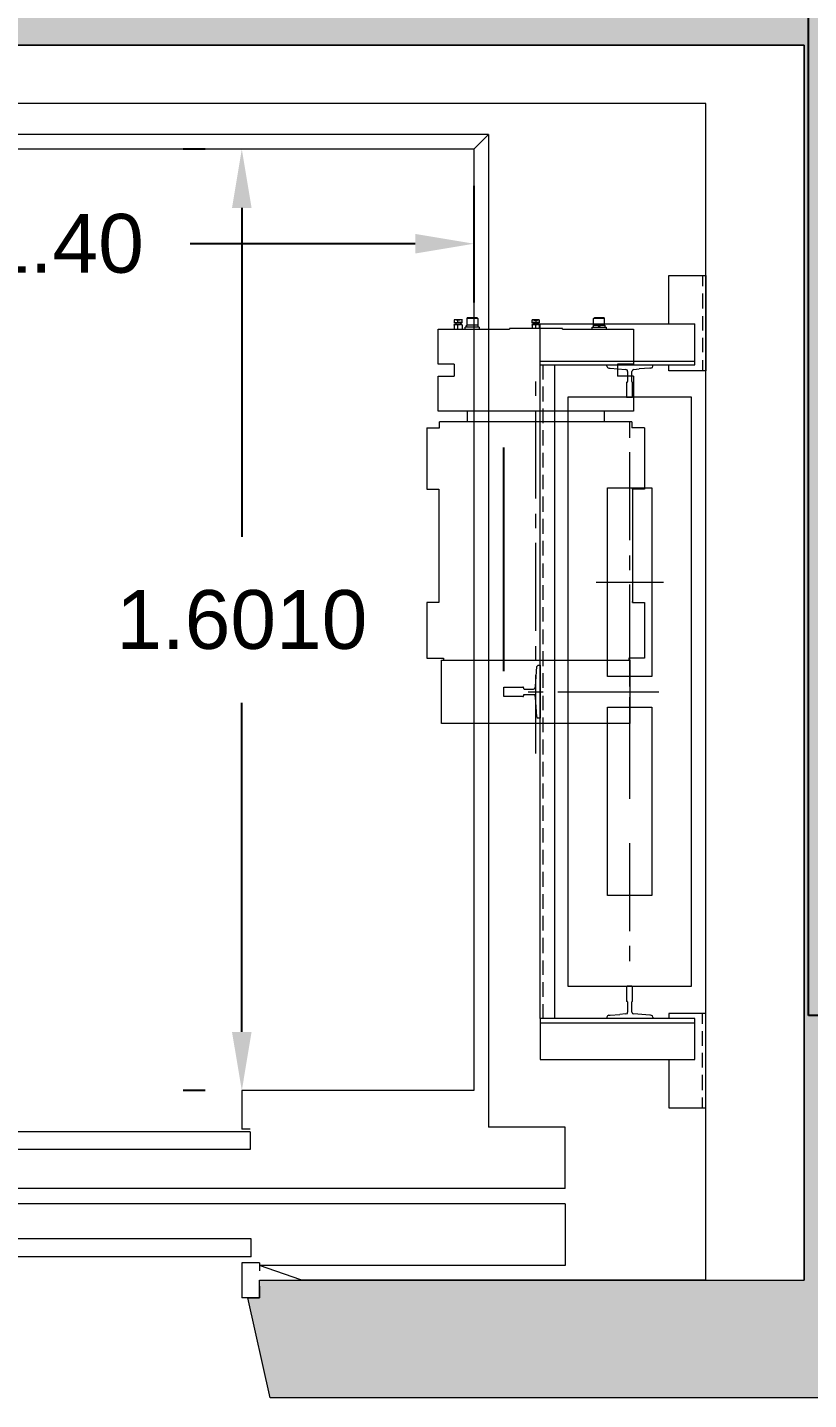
# Model space of a CAD drawing. Header units: metres. Extents: x -598 to 357, y -242 to 574.
# Drawn here: x -294.208 to -292.879, y 293.725 to 296.058 of the extents above; entities that cross this region are included whole.
import ezdxf

# ---------------------------------------------------------------- set-up
doc = ezdxf.new("R2010")
doc.units = ezdxf.units.M
doc.header["$PDMODE"] = 3
doc.layers.add('Muro Mamspoteria', color=5, linetype='Continuous', lineweight=9)
for name, color, linetype in [('xref_Nivel TIPICO$0$H-hatch mamposteria', 8, 'Continuous'), ('xref_Nivel TIPICO$0$X-XREF', 7, 'Continuous'), ('ZXREF_ELEVADORES$0$E-Elevador', 1, 'Continuous'), ('ZXREF_GRADAS_Nx$0$GRADAS', 1, 'Continuous')]:
    doc.layers.add(name, color=color, linetype=linetype)
doc.styles.add('ZXREF_ELEVADORES$0$Standard', font='arial.ttf')
doc.dimstyles.new('ZXREF_ELEVADORES$0$Standard', dxfattribs={"dimtxt": 0.1, "dimasz": 0.1, "dimexe": 0.1, "dimexo": 0.0625, "dimgap": 0.09, "dimtad": 0, "dimtih": 1, "dimtoh": 1, "dimdec": 4, "dimzin": 0, "dimdsep": 46, "dimtxsty": 'ZXREF_ELEVADORES$0$Standard', "dimcen": 0.09, "dimclrd": 1, "dimclre": 1, "dimclrt": 1, "dimadec": 0, "dimazin": 0, "dimtfac": 1, "dimtdec": 4, "dimtofl": 0, "dimtmove": 0, "dimatfit": 3, "dimfxl": 1, "dimtolj": 1, "dimtzin": 0, "dimarcsym": 0})

# ---------------------------------------------------------------- blocks, each defined once
blk = doc.blocks.new('ZXREF_GRADAS_Nx')
at = {"layer": 'ZXREF_GRADAS_Nx$0$GRADAS'}
for p, q in [((54.8825, 57.8037), (57.5823, 57.8037)), ((57.5823, 57.8037), (57.5823, 54.2137))]:
    blk.add_line(p, q, dxfattribs=at)
blk = doc.blocks.new('*D248')
at = {"layer": 'Defpoints', "color": 0, "transparency": 16777216}
for p in [(-182.3902, 289.0905), (-180.9949, 289.0905), (-182.3902, 288.9296)]:
    blk.add_point(p, dxfattribs=at)
at = {"layer": 'ZXREF_ELEVADORES$0$E-Elevador', "color": 1, "lineweight": -2, "transparency": 16777216}
for p, q in [((-182.3902, 289.028), (-182.3902, 288.8296)), ((-180.9949, 289.028), (-180.9949, 288.8296)), ((-182.2902, 288.9296), (-181.9075, 288.9296)), ((-181.0949, 288.9296), (-181.4775, 288.9296))]:
    blk.add_line(p, q, dxfattribs=at)
at = {"layer": 'ZXREF_ELEVADORES$0$E-Elevador', "color": 1, "transparency": 16777216}
for points in [[(-182.2902, 288.9463), (-182.2902, 288.913), (-182.3902, 288.9296)], [(-181.0949, 288.9463), (-181.0949, 288.913), (-180.9949, 288.9296)]]:
    blk.add_solid(points, dxfattribs=at)
at = {"layer": 'ZXREF_ELEVADORES$0$E-Elevador', "color": 1, "transparency": 16777216, "insert": (-181.6925, 288.9296), "char_height": 0.1, "attachment_point": 5, "style": 'ZXREF_ELEVADORES$0$Standard'}
blk.add_mtext('\\A1;1.40', dxfattribs=at)
blk = doc.blocks.new('*D249')
at = {"layer": 'Defpoints', "color": 0, "transparency": 16777216}
for p in [(-181.3899, 289.0905), (-181.3899, 289.0905), (-181.3899, 287.4895)]:
    blk.add_point(p, dxfattribs=at)
at = {"layer": 'ZXREF_ELEVADORES$0$E-Elevador', "color": 1, "lineweight": -2, "transparency": 16777216}
for p, q in [((-181.4524, 289.0905), (-181.4899, 289.0905)), ((-181.3899, 288.9905), (-181.3899, 288.4311)), ((-181.3899, 287.5895), (-181.3899, 288.149)), ((-181.4524, 287.4895), (-181.4899, 287.4895))]:
    blk.add_line(p, q, dxfattribs=at)
at = {"layer": 'ZXREF_ELEVADORES$0$E-Elevador', "color": 1, "transparency": 16777216}
for points in [[(-181.4066, 288.9905), (-181.3733, 288.9905), (-181.3899, 289.0905)], [(-181.4066, 287.5895), (-181.3733, 287.5895), (-181.3899, 287.4895)]]:
    blk.add_solid(points, dxfattribs=at)
at = {"layer": 'ZXREF_ELEVADORES$0$E-Elevador', "color": 1, "transparency": 16777216, "insert": (-181.3899, 288.29), "char_height": 0.1, "attachment_point": 5, "style": 'ZXREF_ELEVADORES$0$Standard'}
blk.add_mtext('\\A1;1.6010', dxfattribs=at)
blk = doc.blocks.new('ELEVADOR 01')
at = {"layer": 'ZXREF_ELEVADORES$0$E-Elevador', "color": 8, "linetype": 'Continuous', "lineweight": 20}
blk.add_lwpolyline([(-182.83574, 287.16745), (-182.83574, 289.26745), (-180.43314, 289.26745), (-180.43314, 287.16745)], dxfattribs=at)
at = {"layer": 'ZXREF_ELEVADORES$0$E-Elevador', "linetype": 'Continuous', "lineweight": 20}
for points in [[(-181.28975, 287.16785), (-180.60023, 287.16785), (-180.60023, 289.16785), (-182.60023, 289.16785)], [(-180.97026, 289.11511), (-182.42049, 289.11511)], [(-180.97026, 289.11511), (-180.99487, 289.0905), (-180.99487, 287.48954)], [(-180.97026, 289.11511), (-180.97026, 287.42757)], [(-180.99487, 289.0905), (-182.39588, 289.0905)], [(-180.66307, 288.79342), (-180.66307, 288.8756)], [(-180.60023, 288.8756), (-180.60023, 288.71344), (-180.66307, 288.71344)], [(-180.66307, 288.8756), (-180.60023, 288.8756), (-180.60023, 288.8756)], [(-180.88237, 288.72355), (-180.88237, 288.79342), (-180.61913, 288.79342)], [(-180.88237, 288.72355), (-180.61913, 288.72355), (-180.61913, 288.79342)], [(-180.76899, 288.72135), (-180.76899, 288.72355), (-180.69032, 288.72355)], [(-180.76899, 288.72135), (-180.76767, 288.71916), (-180.76547, 288.71784)], [(-180.76547, 288.71784), (-180.76327, 288.71784)], [(-180.76327, 288.71784), (-180.73734, 288.71564), (-180.73734, 288.71564)], [(-180.73383, 288.71212), (-180.73383, 288.71476), (-180.73734, 288.71564)], [(-180.73383, 288.71212), (-180.73383, 288.69542)], [(-180.72284, 288.71564), (-180.72504, 288.71476), (-180.72636, 288.71212)], [(-180.72636, 288.69542), (-180.72636, 288.71212)], [(-180.72284, 288.71564), (-180.71361, 288.71696)], [(-180.69472, 288.71784), (-180.6956, 288.71784), (-180.71361, 288.71696)], [(-180.69472, 288.71784), (-180.6912, 288.71916), (-180.69032, 288.72135)], [(-180.69032, 288.72135), (-180.69032, 288.72355), (-180.69032, 288.72355)], [(-180.66307, 288.71344), (-180.66307, 288.72355)], [(-180.73515, 288.69411), (-180.73383, 288.69411), (-180.73383, 288.69542)], [(-180.73515, 288.69411), (-180.73515, 288.66862), (-180.72504, 288.66862), (-180.72504, 288.69411)], [(-180.72636, 288.69542), (-180.72636, 288.69411), (-180.72504, 288.69411)], [(-180.91049, 288.17466), (-180.91049, 288.17334), (-180.90961, 288.17246), (-180.89379, 288.17246), (-180.8916, 288.17334), (-180.89028, 288.17686), (-180.88808, 288.2107)], [(-180.88588, 288.21289), (-180.8872, 288.21157), (-180.88808, 288.2107)], [(-180.88588, 288.21289), (-180.88237, 288.21289), (-180.88237, 288.1228), (-180.88588, 288.1228)], [(-180.91181, 288.15972), (-180.94433, 288.15972), (-180.94433, 288.17554), (-180.91181, 288.17554)], [(-180.91049, 288.17466), (-180.91049, 288.17554), (-180.91181, 288.17554)], [(-180.91181, 288.15972), (-180.91049, 288.15972), (-180.91049, 288.16104)], [(-180.88808, 288.125), (-180.89028, 288.15884), (-180.8916, 288.16235), (-180.91049, 288.16235), (-180.91049, 288.16104)], [(-180.88808, 288.125), (-180.8872, 288.12412), (-180.88588, 288.1228)], [(-180.72504, 287.64115), (-180.72504, 287.6662), (-180.72636, 287.66708), (-180.73383, 287.66708), (-180.73515, 287.6662), (-180.73515, 287.64115)], [(-180.73383, 287.64027), (-180.73383, 287.64115), (-180.73515, 287.64115)], [(-180.73383, 287.64027), (-180.73383, 287.62313)], [(-180.72504, 287.64115), (-180.72636, 287.64115), (-180.72636, 287.64027)], [(-180.72636, 287.62313), (-180.72636, 287.64027)], [(-180.88237, 287.61215), (-180.88237, 287.54227), (-180.61913, 287.54227)], [(-180.61913, 287.61215), (-180.88237, 287.61215), (-180.88237, 287.61215)], [(-180.76547, 287.61786), (-180.76767, 287.61654), (-180.76899, 287.61434)], [(-180.76899, 287.61434), (-180.76899, 287.61215), (-180.76899, 287.61215)], [(-180.69032, 287.61434), (-180.69032, 287.61215), (-180.76899, 287.61215)], [(-180.76547, 287.61786), (-180.76327, 287.61786), (-180.74657, 287.61874)], [(-180.73734, 287.62006), (-180.74657, 287.61874)], [(-180.73734, 287.62006), (-180.73383, 287.62093), (-180.73383, 287.62313)], [(-180.72636, 287.62313), (-180.72504, 287.62093), (-180.72284, 287.62006)], [(-180.6956, 287.61786), (-180.72284, 287.62006), (-180.72284, 287.62006)], [(-180.69472, 287.61786), (-180.6956, 287.61786)], [(-180.69032, 287.61434), (-180.6912, 287.61654), (-180.69472, 287.61786)], [(-180.66307, 287.62093), (-180.66307, 287.61215), (-180.66307, 287.61215)], [(-180.66307, 287.46009), (-180.60023, 287.46009), (-180.60023, 287.62093), (-180.66307, 287.62093)], [(-180.61913, 287.54227), (-180.61913, 287.61215)], [(-180.66307, 287.54227), (-180.66307, 287.46009)], [(-181.38995, 287.48954), (-181.38995, 287.42406)], [(-180.99487, 287.48954), (-181.38995, 287.48954)], [(-181.37545, 287.42406), (-181.38995, 287.42406)], [(-180.83974, 287.32298), (-180.83974, 287.42757), (-180.97026, 287.42757)], [(-181.37545, 287.41966), (-181.90983, 287.41966)], [(-181.37545, 287.41966), (-181.37545, 287.38934)], [(-181.37545, 287.38934), (-181.90983, 287.38934)], [(-180.83974, 287.32298), (-182.42049, 287.32298)], [(-180.83974, 287.29705), (-182.46312, 287.29705)], [(-180.83974, 287.29705), (-180.83974, 287.19246), (-181.35963, 287.19246)], [(-181.37413, 287.23728), (-181.905, 287.23728)], [(-181.37413, 287.20696), (-181.37413, 287.23728), (-181.37413, 287.23728)], [(-181.37413, 287.20696), (-181.905, 287.20696)], [(-181.35963, 287.19685), (-181.38995, 287.19685), (-181.38995, 287.19685)], [(-181.38995, 287.19685), (-181.38995, 287.13709)], [(-181.35963, 287.19685), (-181.35963, 287.18323)], [(-181.28975, 287.16785), (-181.35963, 287.19246)], [(-181.35963, 287.1573), (-181.35963, 287.13709), (-181.38995, 287.13709)]]:
    blk.add_lwpolyline(points, dxfattribs=at)
at = {"layer": 'ZXREF_ELEVADORES$0$E-Elevador', "linetype": 'Continuous', "lineweight": 5}
for points in [[(-180.60594, 288.8756), (-180.60594, 288.85759)], [(-180.60594, 288.84484), (-180.60594, 288.81935)], [(-181.01509, 288.80002), (-181.02871, 288.80002), (-181.02871, 288.80002)], [(-181.01509, 288.79562), (-181.01509, 288.80002), (-181.02212, 288.79914)], [(-181.01509, 288.80002), (-181.01509, 288.80133)], [(-181.0063, 288.79123), (-181.0063, 288.80353), (-181.0063, 288.80353)], [(-180.9896, 288.80353), (-181.0063, 288.80353)], [(-180.98828, 288.80221), (-181.0063, 288.80221)], [(-180.9896, 288.80353), (-180.98828, 288.80221)], [(-180.98828, 288.80221), (-180.98828, 288.79123)], [(-180.89599, 288.79562), (-180.89599, 288.80002), (-180.89599, 288.80002)], [(-180.8894, 288.79914), (-180.8894, 288.79562), (-180.89599, 288.79562)], [(-180.88369, 288.80002), (-180.88369, 288.79562), (-180.8894, 288.79562)], [(-180.7914, 288.79123), (-180.7914, 288.80221), (-180.79008, 288.80353)], [(-180.77338, 288.80221), (-180.7914, 288.80221)], [(-180.77338, 288.80353), (-180.79008, 288.80353)], [(-180.77338, 288.80353), (-180.77338, 288.80221)], [(-180.77338, 288.80221), (-180.77338, 288.79123)], [(-180.60594, 288.80661), (-180.60594, 288.782)], [(-181.05596, 288.72487), (-181.05596, 288.7842)], [(-181.05596, 288.7842), (-180.93422, 288.7842)], [(-181.02212, 288.79123), (-181.02519, 288.79211), (-181.02871, 288.79123), (-181.02871, 288.7842)], [(-181.02871, 288.79123), (-181.02871, 288.79211), (-181.02519, 288.79211)], [(-181.02783, 288.7943), (-181.02783, 288.79562)], [(-181.0164, 288.7943), (-181.02783, 288.7943)], [(-181.02651, 288.7943), (-181.02651, 288.79562)], [(-181.02519, 288.79211), (-181.02519, 288.7943)], [(-181.01772, 288.7943), (-181.02519, 288.7943)], [(-181.02519, 288.79211), (-181.0186, 288.79211)], [(-181.01509, 288.79562), (-181.02212, 288.79562), (-181.02212, 288.79562)], [(-181.01509, 288.79123), (-181.0186, 288.79211), (-181.02212, 288.79123)], [(-181.02212, 288.7842), (-181.02212, 288.79123), (-181.02212, 288.79123)], [(-181.01509, 288.79123), (-181.01509, 288.79211), (-181.0186, 288.79211)], [(-181.01772, 288.7943), (-181.01772, 288.79562)], [(-181.01772, 288.7943), (-181.01772, 288.79211)], [(-181.01509, 288.79562), (-181.0164, 288.7943)], [(-181.01509, 288.79123), (-181.01509, 288.7842)], [(-181.00981, 288.7842), (-181.00981, 288.78771)], [(-180.98608, 288.78771), (-181.00981, 288.78771)], [(-181.00761, 288.78771), (-181.00761, 288.79123)], [(-181.00761, 288.78991), (-181.00761, 288.79123), (-181.00761, 288.78771)], [(-180.98828, 288.79123), (-181.00761, 288.79123), (-181.00761, 288.79123)], [(-180.98828, 288.79123), (-180.98828, 288.78771)], [(-180.98608, 288.78771), (-180.98608, 288.7842)], [(-180.93422, 288.78551), (-180.93422, 288.7842)], [(-180.84413, 288.7842), (-180.84413, 288.78551), (-180.93422, 288.78551)], [(-180.89599, 288.7943), (-180.89599, 288.79562)], [(-180.88369, 288.7943), (-180.89599, 288.7943)], [(-180.8894, 288.79123), (-180.89248, 288.79211), (-180.89599, 288.79123), (-180.89599, 288.78551)], [(-180.89599, 288.79123), (-180.89599, 288.79211), (-180.89248, 288.79211)], [(-180.89379, 288.79211), (-180.89379, 288.7943)], [(-180.89379, 288.7943), (-180.88588, 288.7943), (-180.88588, 288.7943)], [(-180.89248, 288.79211), (-180.8872, 288.79211)], [(-180.88369, 288.79123), (-180.8872, 288.79211), (-180.8894, 288.79123)], [(-180.8894, 288.78551), (-180.8894, 288.79123), (-180.8894, 288.79123)], [(-180.88369, 288.79123), (-180.88369, 288.79211), (-180.8872, 288.79211)], [(-180.88588, 288.7943), (-180.88588, 288.79562)], [(-180.88588, 288.7943), (-180.88588, 288.79211)], [(-180.88369, 288.79562), (-180.88369, 288.7943)], [(-180.88369, 288.79123), (-180.88369, 288.78551)], [(-180.84413, 288.7842), (-180.72372, 288.7842)], [(-180.7936, 288.7842), (-180.7936, 288.78771)], [(-180.7936, 288.78771), (-180.76986, 288.78771), (-180.76986, 288.78771)], [(-180.7914, 288.78771), (-180.7914, 288.79123)], [(-180.7914, 288.79123), (-180.78261, 288.79123)], [(-180.78261, 288.79123), (-180.78261, 288.78991), (-180.78349, 288.78859), (-180.78349, 288.78771)], [(-180.77997, 288.79123), (-180.78261, 288.79123)], [(-180.78261, 288.78771), (-180.78129, 288.78859), (-180.77997, 288.78991), (-180.77997, 288.79123)], [(-180.77997, 288.79123), (-180.77206, 288.79123)], [(-180.77206, 288.79123), (-180.77206, 288.78771)], [(-180.76986, 288.78771), (-180.76986, 288.7842)], [(-180.72372, 288.7842), (-180.72372, 288.72487)], [(-180.60594, 288.76969), (-180.60594, 288.74508)], [(-180.88237, 288.73014), (-180.61913, 288.73014)], [(-180.60594, 288.73146), (-180.60594, 288.71344), (-180.60594, 288.71344)], [(-181.02871, 288.72487), (-181.05596, 288.72487)], [(-181.02871, 288.72487), (-181.02871, 288.70421)], [(-180.87797, 288.72355), (-180.87797, 288.69894)], [(-180.75097, 288.72487), (-180.75097, 288.70421)], [(-180.72372, 288.72487), (-180.75097, 288.72487)], [(-181.05596, 288.64489), (-181.05596, 288.70421)], [(-181.05596, 288.70421), (-181.02871, 288.70421)], [(-180.8894, 288.67081), (-180.8894, 288.69542)], [(-180.87797, 288.68663), (-180.87797, 288.66159)], [(-180.72372, 288.70421), (-180.75097, 288.70421)], [(-180.72372, 288.70421), (-180.72372, 288.64489)], [(-180.72372, 288.64489), (-181.05596, 288.64489)], [(-181.0063, 288.64489), (-181.0063, 288.62687)], [(-180.8894, 288.49635), (-180.8894, 288.64576)], [(-180.87797, 288.64928), (-180.87797, 288.62467)], [(-180.77338, 288.64489), (-180.77338, 288.62687)], [(-181.07485, 288.61676), (-181.07485, 288.51217), (-181.05464, 288.51217)], [(-181.07485, 288.61676), (-181.05332, 288.61676)], [(-181.05332, 288.61676), (-181.05332, 288.62687)], [(-180.72636, 288.62687), (-181.05332, 288.62687)], [(-180.87797, 288.61237), (-180.87797, 288.58644)], [(-180.72943, 288.59962), (-180.72943, 288.62555)], [(-180.72636, 288.62687), (-180.72636, 288.61676)], [(-180.70482, 288.61676), (-180.72636, 288.61676), (-180.72636, 288.61676)], [(-180.70482, 288.61676), (-180.70482, 288.51217), (-180.72504, 288.51217)], [(-180.87797, 288.57413), (-180.87797, 288.54908)], [(-180.72943, 288.42559), (-180.72943, 288.57501)], [(-180.87797, 288.53678), (-180.87797, 288.51217)], [(-181.05464, 288.51217), (-181.05464, 288.50645)], [(-181.05464, 288.51217), (-181.05464, 288.31968)], [(-180.87797, 288.49986), (-180.87797, 288.47393)], [(-180.72504, 288.51217), (-180.72504, 288.51305)], [(-180.72504, 288.51217), (-180.72504, 288.50645)], [(-180.72504, 288.51217), (-180.72504, 288.31968)], [(-180.8894, 288.44581), (-180.8894, 288.47042)], [(-180.87797, 288.46163), (-180.87797, 288.43658)], [(-180.8894, 288.27134), (-180.8894, 288.42076)], [(-180.87797, 288.42427), (-180.87797, 288.39966)], [(-180.87797, 288.38604), (-180.87797, 288.36143)], [(-180.72943, 288.37462), (-180.72943, 288.39966)], [(-180.87797, 288.34913), (-180.87797, 288.32408)], [(-180.6723, 288.35352), (-180.787, 288.35352)], [(-180.72943, 288.17686), (-180.72943, 288.35001)], [(-181.05464, 288.31968), (-181.07485, 288.31968), (-181.07485, 288.2252), (-181.04673, 288.2252)], [(-181.05464, 288.3254), (-181.05464, 288.321)], [(-180.87797, 288.31177), (-180.87797, 288.28716)], [(-180.72504, 288.31968), (-180.70482, 288.31968), (-180.70482, 288.2252), (-180.73163, 288.2252)], [(-180.72504, 288.3254), (-180.72504, 288.321)], [(-180.72504, 288.31968), (-180.72504, 288.321)], [(-180.87797, 288.27354), (-180.87797, 288.24893)], [(-180.8894, 288.2208), (-180.8894, 288.24541)], [(-181.04673, 288.2252), (-181.04673, 288.22168)], [(-180.87797, 288.23662), (-180.87797, 288.21157)], [(-180.73163, 288.2252), (-180.73163, 288.22168)], [(-180.8894, 288.06304), (-180.8894, 288.19575)], [(-180.87797, 288.19927), (-180.87797, 288.17466)], [(-180.90258, 288.16763), (-180.87709, 288.16763)], [(-180.87797, 288.16104), (-180.87797, 288.13643)], [(-180.85204, 288.16763), (-180.68021, 288.16763), (-180.68021, 288.16763)], [(-180.72943, 287.98569), (-180.72943, 288.15884), (-180.72943, 288.15884)], [(-180.87797, 288.12412), (-180.87797, 288.09907)], [(-180.87797, 288.08677), (-180.87797, 288.06084)], [(-180.87797, 288.04853), (-180.87797, 288.02392)], [(-180.87797, 288.01162), (-180.87797, 287.98657)], [(-180.87797, 287.97426), (-180.87797, 287.94834)], [(-180.87797, 287.93603), (-180.87797, 287.91142)], [(-180.87797, 287.89912), (-180.87797, 287.87407)], [(-180.72943, 287.76068), (-180.72943, 287.9101)], [(-180.87797, 287.86176), (-180.87797, 287.83583)], [(-180.87797, 287.82353), (-180.87797, 287.79892)], [(-180.87797, 287.78661), (-180.87797, 287.76156)], [(-180.87797, 287.74926), (-180.87797, 287.72333)], [(-180.72943, 287.70971), (-180.72943, 287.73563)], [(-180.87797, 287.71102), (-180.87797, 287.68641)], [(-180.87797, 287.67411), (-180.87797, 287.64906)], [(-180.87797, 287.63676), (-180.87797, 287.61215), (-180.87797, 287.61215)], [(-180.60594, 287.60292), (-180.60594, 287.62093), (-180.60594, 287.62093)], [(-180.88237, 287.60511), (-180.61913, 287.60511)], [(-180.60594, 287.566), (-180.60594, 287.59061)], [(-180.60594, 287.52865), (-180.60594, 287.5537)], [(-180.60594, 287.49041), (-180.60594, 287.51634)], [(-180.60594, 287.46009), (-180.60594, 287.47811)]]:
    blk.add_lwpolyline(points, dxfattribs=at)
for points in [[(-181.02871, 288.80002), (-181.02871, 288.79562), (-181.02212, 288.79562), (-181.02212, 288.79914)], [(-180.88369, 288.80002), (-180.89599, 288.80002), (-180.8894, 288.79914)], [(-180.72943, 288.11357), (-181.05024, 288.11357), (-181.05024, 288.22168), (-180.72943, 288.22168)]]:
    blk.add_lwpolyline(points, close=True, dxfattribs=at)
at = {"layer": 'ZXREF_ELEVADORES$0$E-Elevador', "linetype": 'Continuous', "lineweight": 20}
for points in [[(-180.88237, 288.72355), (-180.85776, 288.72355), (-180.85776, 287.61215), (-180.88237, 287.61215)], [(-180.62484, 288.66862), (-180.83534, 288.66862), (-180.83534, 287.66708), (-180.62484, 287.66708)], [(-180.76767, 288.19356), (-180.76767, 288.51436), (-180.69252, 288.51436), (-180.69252, 288.19356)], [(-180.76767, 287.82133), (-180.76767, 288.1417), (-180.69252, 288.1417), (-180.69252, 287.82133)]]:
    blk.add_lwpolyline(points, close=True, dxfattribs=at)
at = {"layer": 'ZXREF_ELEVADORES$0$E-Elevador', "linetype": 'Continuous', "lineweight": -2}
blk.add_lwpolyline([(-180.94433, 288.20278), (-180.94433, 288.58292)], dxfattribs=at)
at = {"layer": 'ZXREF_ELEVADORES$0$E-Elevador'}
dim = blk.add_linear_dim(base=(-182.39017, 288.92964), p1=(-180.99487, 289.0905), p2=(-182.39017, 289.0905), angle=180, text='1.40', dimstyle='ZXREF_ELEVADORES$0$Standard', dxfattribs=at)
dim.commit()
dim.dimension.update_dxf_attribs({"geometry": '*D248', "text_midpoint": (-181.69252, 288.92964)})
dim = blk.add_linear_dim(base=(-181.38995, 289.0905), p1=(-181.38995, 287.48954), p2=(-181.38995, 289.0905), angle=90, dimstyle='ZXREF_ELEVADORES$0$Standard', dxfattribs=at)
dim.commit()
dim.dimension.update_dxf_attribs({"geometry": '*D249', "text_midpoint": (-181.38995, 288.29002)})

msp = doc.modelspace()

# ---------------------------------------------------------------- hatches: boundary and pattern name
at = {"layer": 'xref_Nivel TIPICO$0$H-hatch mamposteria', "transparency": 33554585}
h = msp.add_hatch(color=256, dxfattribs=at)
h.dxf.hatch_style = 1
h.paths.add_polyline_path([(-293.8502, 299.3671), (-297.5487, 299.3671), (-297.5487, 299.5071), (-293.8502, 299.5071)], flags=17)
h.paths.add_polyline_path([(-296.8109, 307.9951), (-296.8109, 307.8551), (-299.1387, 307.8551), (-299.1387, 307.9951)])
h.paths.add_polyline_path([(-289.7711, 299.5071), (-289.7711, 299.3671), (-292.6502, 299.3671), (-292.6502, 299.5071)])
h.paths.add_polyline_path([(-294.0603, 291.8764), (-293.7821, 291.8773), (-293.7788, 291.6773), (-294.0782, 291.6764), (-294.0782, 291.7068), (-294.0984, 291.7068)], flags=16)
h.paths.add_polyline_path([(-292.6864, 290.9773), (-292.8864, 290.9773)], flags=16)
edge = h.paths.add_edge_path()
edge.add_line((-293.7788, 291.8773), (-293.7788, 291.6773))
edge.add_line((-292.6788, 290.9773), (-292.6788, 289.2277))
edge.add_line((-292.6788, 289.2277), (-295.6387, 289.2277))
edge.add_line((-295.6387, 289.2277), (-295.6387, 291.8764))
edge.add_line((-295.6387, 291.8764), (-295.1571, 291.8764))
edge.add_line((-295.489, 296.0877), (-295.4898, 296.0877))
edge.add_line((-295.139, 291.6764), (-295.139, 291.7068))
edge.add_line((-295.139, 291.7068), (-295.121, 291.7068))
edge.add_line((-295.121, 291.7068), (-295.1571, 291.8764))
edge.add_line((-295.4387, 291.6773), (-295.139, 291.6773))
edge.add_line((-292.8864, 290.9773), (-292.8864, 289.4277))
edge.add_line((-292.8864, 289.4277), (-295.4387, 289.4277))
edge.add_line((-295.4387, 289.4277), (-295.4387, 291.6773))
edge.add_line((-300.6387, 304.4382), (-307.1387, 304.4382))
edge.add_line((-300.6387, 307.7882), (-300.6387, 304.4382))
edge.add_line((-300.7787, 307.7882), (-300.6387, 307.7882))
edge.add_line((-300.7787, 307.7882), (-300.7787, 304.5782))
edge.add_line((-300.7787, 304.5782), (-307.1387, 304.5782))
h.paths.add_polyline_path([(-295.4898, 297.1277), (-295.3498, 297.1277), (-295.3498, 297.8278), (-292.8788, 297.8278), (-292.8788, 296.2277), (-295.4898, 296.2277), (-295.4889, 293.7277), (-294.8918, 293.7277), (-294.8557, 293.8973), (-294.8737, 293.8973), (-294.8737, 293.9277), (-295.289, 293.9277), (-295.289, 296.0277), (-292.8864, 296.0277), (-292.8864, 293.9277), (-293.8128, 293.9277), (-293.8128, 293.8973), (-293.8331, 293.8973), (-293.795, 293.7277), (-292.8188, 293.7277), (-292.8188, 292.6773), (-292.6788, 292.6773), (-292.6788, 294.3778), (-289.7842, 294.3778), (-289.7837, 294.5778), (-292.6788, 294.5778), (-292.6788, 296.2277), (-292.6788, 297.9678), (-292.8188, 297.9678), (-295.4898, 297.9678), (-295.4898, 297.8278)])

# ---------------------------------------------------------------- linework, layer by layer
at = {"layer": 'Muro Mamspoteria', "lineweight": 0}
for p, q in [((-292.8864, 296.0277), (-295.289, 296.0277)), ((-292.8864, 293.9277), (-292.8864, 296.0277)), ((-293.8128, 293.9277), (-292.8864, 293.9277)), ((-293.8128, 293.8973), (-293.8128, 293.9277)), ((-293.795, 293.7277), (-293.8331, 293.8973)), ((-293.8331, 293.8973), (-293.8128, 293.8973)), ((-292.8188, 293.7277), (-293.795, 293.7277))]:
    msp.add_line(p, q, dxfattribs=at)

# ---------------------------------------------------------------- block references
msp.add_blockref('ELEVADOR 01', (-112.4532, 6.7603))
at = {"layer": 'xref_Nivel TIPICO$0$X-XREF', "rotation": 180}
msp.add_blockref('ZXREF_GRADAS_Nx', (-235.2965, 352.1815), dxfattribs=at)

doc.saveas('drawing.dxf')
